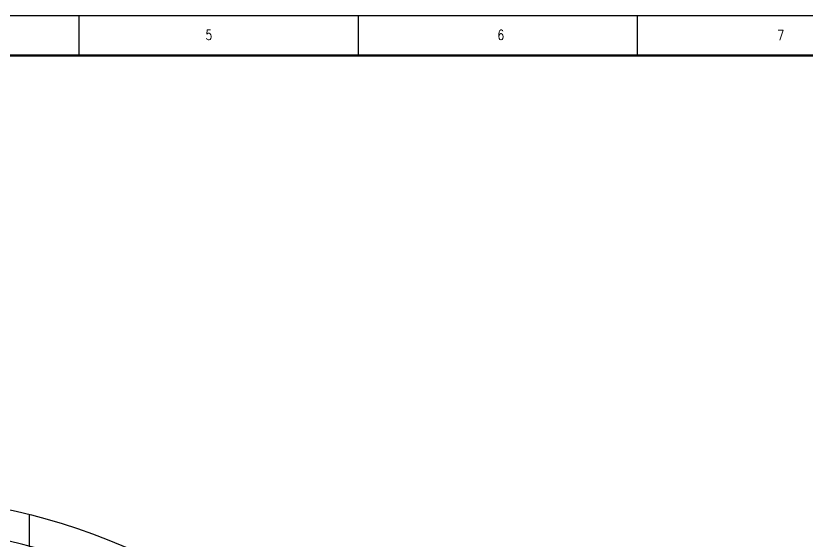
# Model space of a CAD drawing. Extents: x 878294 to 983419, y -99592 to -40192.
# Drawn here: x 904743 to 924616, y -53395 to -40192 of the extents above; entities that cross this region are included whole.
import ezdxf

# ---------------------------------------------------------------- set-up
doc = ezdxf.new("R2010")
doc.units = 0
doc.header["$LTSCALE"] = 2000
doc.header["$MEASUREMENT"] = 0
doc.linetypes.add('CENTER', pattern=[2, 1.25, -0.25, 0.25, -0.25])
doc.layers.get('0').update_dxf_attribs({"linetype": 'CONTINUOUS'})
doc.layers.add('Not print layer', color=11, linetype='CONTINUOUS', plot=False)
doc.layers.add('S_02', color=151, linetype='CENTER')
doc.layers.add('THIN', color=1, linetype='CONTINUOUS')
doc.styles.add('STANDA', font='romans.shx', dxfattribs={"width": 0.7, "bigfont": 'hztxt.shx'})

# ---------------------------------------------------------------- blocks, each defined once
blk = doc.blocks.new('A$C649A5E08')
at = {"layer": 'THIN'}
for p, q in [((105125, 59400), (0, 59400)), ((28034, 59400), (28034, 58400)), ((35042, 59400), (35042, 58400)), ((42050, 59400), (42050, 58400)), ((104125, 58400), (2500, 58400))]:
    blk.add_line(p, q, dxfattribs=at)
at = {"layer": 'THIN', "const_width": 60}
blk.add_lwpolyline([(104125, 58400), (104125, 1000), (2500, 1000), (2500, 58400), (104125, 58400)], dxfattribs=at)
at = {"layer": 'THIN', "style": 'STANDA', "width": 0.8}
for s, p in [('5', (31207, 58794)), ('6', (38541, 58797)), ('7', (45572, 58791))]:
    blk.add_text(s, height=250, dxfattribs=at).set_placement(p)

msp = doc.modelspace()

# ---------------------------------------------------------------- linework, layer by layer
at = {"layer": 'Not print layer'}
msp.add_circle((901082.57, -68457.98), 16233.33, dxfattribs=at)
msp.add_arc((901082.57, -68457.98), 15466.67, 66.905963, 113.094037, dxfattribs=at)
at = {"layer": 'S_02'}
msp.add_line((905082.57, -54798.26), (905082.57, -52725.17), dxfattribs=at)
msp.add_circle((901082.57, -68457.98), 15233.33, dxfattribs=at)

# ---------------------------------------------------------------- block references
msp.add_blockref('A$C649A5E08', (878294.31, -99592.05))

doc.saveas('drawing.dxf')
